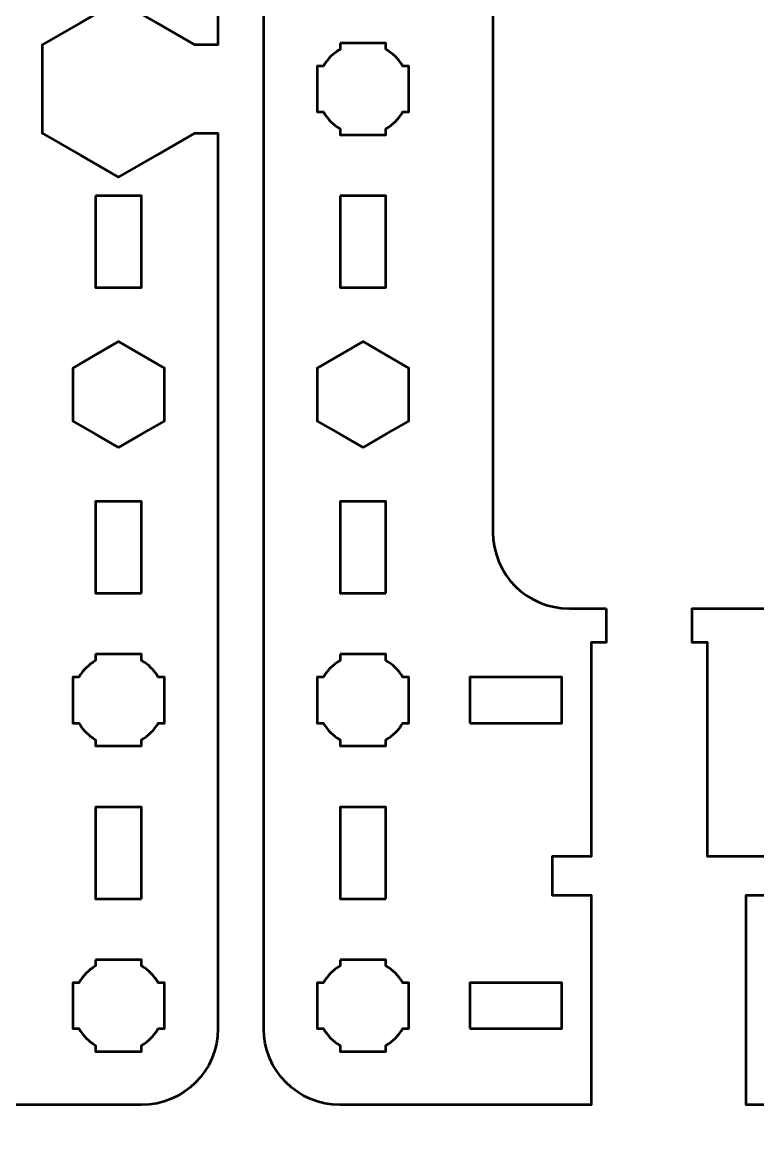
# Model space of a CAD drawing. Header units: centimetres. Extents: x -21 to 0, y -29.7 to 0.
# Drawn here: x -10.73 to -5.92, y -13.8 to -6.56 of the extents above; entities that cross this region are included whole.
import ezdxf

# ---------------------------------------------------------------- set-up
doc = ezdxf.new("R2010")
doc.units = ezdxf.units.CM
doc.header["$MEASUREMENT"] = 0
doc.layers.add('Layer 1', color=7, linetype='Continuous')

msp = doc.modelspace()

# ---------------------------------------------------------------- linework, layer by layer
at = {"layer": 'Layer 1', "color": 1, "lineweight": 53}
msp.add_open_spline([(-21.00003, -29.19995), (-21.00003, -29.19995), (-21.00003, -5.29992), (-21.00003, -5.29992), (-21.00003, -5.29992), (-21.00003, -5.21709), (-20.93286, -5.14992), (-20.85003, -5.14992), (-20.85003, -5.14992), (-20.7672, -5.14992), (-20.70003, -5.08275), (-20.70003, -4.99992), (-20.70003, -4.99992), (-20.70003, -4.91709), (-20.7672, -4.84992), (-20.85003, -4.84992), (-20.85003, -4.84992), (-20.93286, -4.84992), (-21.00003, -4.78275), (-21.00003, -4.69992), (-21.00003, -4.69992), (-21.00003, -4.61709), (-20.93286, -4.54992), (-20.85003, -4.54992), (-20.85003, -4.54992), (-20.7672, -4.54992), (-20.70003, -4.48275), (-20.70003, -4.39992), (-20.70003, -4.39992), (-20.70003, -4.31709), (-20.7672, -4.24992), (-20.85003, -4.24992), (-20.85003, -4.24992), (-20.93286, -4.24992), (-21.00003, -4.18275), (-21.00003, -4.09992), (-21.00003, -4.09992), (-21.00003, -4.01709), (-20.93286, -3.94992), (-20.85003, -3.94992), (-20.85003, -3.94992), (-20.7672, -3.94992), (-20.70003, -3.88275), (-20.70003, -3.79992), (-20.70003, -3.79992), (-20.70003, -3.71709), (-20.7672, -3.64992), (-20.85003, -3.64992), (-20.85003, -3.64992), (-20.93286, -3.64992), (-21.00003, -3.58275), (-21.00003, -3.49992), (-21.00003, -3.49992), (-21.00003, -3.41709), (-20.93286, -3.34992), (-20.85003, -3.34992), (-20.85003, -3.34992), (-20.7672, -3.34992), (-20.70003, -3.28275), (-20.70003, -3.19992), (-20.70003, -3.19992), (-20.70003, -3.11709), (-20.7672, -3.04992), (-20.85003, -3.04992), (-20.85003, -3.04992), (-20.93286, -3.04992), (-21.00003, -2.98275), (-21.00003, -2.89992), (-21.00003, -2.89992), (-21.00003, -2.81709), (-20.93286, -2.74992), (-20.85003, -2.74992), (-20.85003, -2.74992), (-20.7672, -2.74992), (-20.70003, -2.68275), (-20.70003, -2.59992), (-20.70003, -2.59992), (-20.70003, -2.51709), (-20.7672, -2.44992), (-20.85003, -2.44992), (-20.85003, -2.44992), (-20.93286, -2.44992), (-21.00003, -2.38275), (-21.00003, -2.29992), (-21.00003, -2.29992), (-21.00003, -2.21709), (-20.93286, -2.14992), (-20.85003, -2.14992), (-20.85003, -2.14992), (-20.7672, -2.14992), (-20.70003, -2.08275), (-20.70003, -1.99992), (-20.70003, -1.99992), (-20.70003, -1.91709), (-20.7672, -1.84992), (-20.85003, -1.84992), (-20.85003, -1.84992), (-20.93286, -1.84992), (-21.00003, -1.78275), (-21.00003, -1.69992), (-21.00003, -1.69992), (-21.00003, -1.61709), (-20.93286, -1.54992), (-20.85003, -1.54992), (-20.85003, -1.54992), (-20.7672, -1.54992), (-20.70003, -1.48275), (-20.70003, -1.39992), (-20.70003, -1.39992), (-20.70003, -1.31709), (-20.7672, -1.24992), (-20.85003, -1.24992), (-20.85003, -1.24992), (-20.93286, -1.24992), (-21.00003, -1.18275), (-21.00003, -1.09992), (-21.00003, -1.09992), (-21.00003, -1.09992), (-21.00003, -0.49992), (-21.00003, -0.49992), (-21.00003, -0.49992), (-21.00003, -0.22295), (-20.77694, 0.00004), (-20.49994, 0.00004), (-20.49994, 0.00004), (-20.49994, 0.00004), (-0.50008, 0.00004), (-0.50008, 0.00004), (-0.50008, 0.00004), (-0.22294, 0.00004), (0.00002, -0.22295), (0.00002, -0.49992), (0.00002, -0.49992), (0.00002, -0.49992), (0.00002, -29.19995), (0.00002, -29.19995), (0.00002, -29.19995), (0.00002, -29.47695), (-0.22294, -29.70004), (-0.50008, -29.70004), (-0.50008, -29.70004), (-0.50008, -29.70004), (-20.49994, -29.70004), (-20.49994, -29.70004), (-20.49994, -29.70004), (-20.77694, -29.70004), (-21.00003, -29.47695), (-21.00003, -29.19995)], degree=3, knots=[0, 0, 0, 0, 0.027027, 0.027027, 0.027027, 0.027027, 0.0540541, 0.0540541, 0.0540541, 0.0540541, 0.0810811, 0.0810811, 0.0810811, 0.0810811, 0.1081081, 0.1081081, 0.1081081, 0.1081081, 0.1351351, 0.1351351, 0.1351351, 0.1351351, 0.1621622, 0.1621622, 0.1621622, 0.1621622, 0.1891892, 0.1891892, 0.1891892, 0.1891892, 0.2162162, 0.2162162, 0.2162162, 0.2162162, 0.2432432, 0.2432432, 0.2432432, 0.2432432, 0.2702703, 0.2702703, 0.2702703, 0.2702703, 0.2972973, 0.2972973, 0.2972973, 0.2972973, 0.3243243, 0.3243243, 0.3243243, 0.3243243, 0.3513514, 0.3513514, 0.3513514, 0.3513514, 0.3783784, 0.3783784, 0.3783784, 0.3783784, 0.4054054, 0.4054054, 0.4054054, 0.4054054, 0.4324324, 0.4324324, 0.4324324, 0.4324324, 0.4594595, 0.4594595, 0.4594595, 0.4594595, 0.4864865, 0.4864865, 0.4864865, 0.4864865, 0.5135135, 0.5135135, 0.5135135, 0.5135135, 0.5405405, 0.5405405, 0.5405405, 0.5405405, 0.5675676, 0.5675676, 0.5675676, 0.5675676, 0.5945946, 0.5945946, 0.5945946, 0.5945946, 0.6216216, 0.6216216, 0.6216216, 0.6216216, 0.6486486, 0.6486486, 0.6486486, 0.6486486, 0.6756757, 0.6756757, 0.6756757, 0.6756757, 0.7027027, 0.7027027, 0.7027027, 0.7027027, 0.7297297, 0.7297297, 0.7297297, 0.7297297, 0.7567568, 0.7567568, 0.7567568, 0.7567568, 0.7837838, 0.7837838, 0.7837838, 0.7837838, 0.8108108, 0.8108108, 0.8108108, 0.8108108, 0.8378378, 0.8378378, 0.8378378, 0.8378378, 0.8648649, 0.8648649, 0.8648649, 0.8648649, 0.8918919, 0.8918919, 0.8918919, 0.8918919, 0.9189189, 0.9189189, 0.9189189, 0.9189189, 0.9459459, 0.9459459, 0.9459459, 0.9459459, 0.972973, 0.972973, 0.972973, 0.972973, 1, 1, 1, 1], dxfattribs=at)
at = {"layer": 'Layer 1', "color": 3, "lineweight": 53}
for points, knots in [([(-11.59202, -13.64999), (-11.59202, -13.64999), (-9.95003, -13.64999), (-9.95003, -13.64999), (-9.95003, -13.64999), (-9.67303, -13.64999), (-9.44994, -13.42689), (-9.44994, -13.14989), (-9.44994, -13.14989), (-9.44994, -13.14989), (-9.44994, -7.28869), (-9.44994, -7.28869), (-9.44994, -7.28869), (-9.44994, -7.28869), (-9.59999, -7.28869), (-9.59999, -7.28869), (-9.59999, -7.28869), (-9.59999, -7.28869), (-9.84999, -7.43303), (-9.84999, -7.43303), (-9.84999, -7.43303), (-9.84999, -7.43303), (-10.09999, -7.57736), (-10.09999, -7.57736), (-10.09999, -7.57736), (-10.09999, -7.57736), (-10.34999, -7.43303), (-10.34999, -7.43303), (-10.34999, -7.43303), (-10.34999, -7.43303), (-10.59999, -7.28869), (-10.59999, -7.28869), (-10.59999, -7.28869), (-10.59999, -7.28869), (-10.59999, -7.00002), (-10.59999, -7.00002), (-10.59999, -7.00002), (-10.59999, -7.00002), (-10.59999, -6.71135), (-10.59999, -6.71135), (-10.59999, -6.71135), (-10.59999, -6.71135), (-10.34999, -6.56701), (-10.34999, -6.56701), (-10.34999, -6.56701), (-10.34999, -6.56701), (-10.09999, -6.42268), (-10.09999, -6.42268), (-10.09999, -6.42268), (-10.09999, -6.42268), (-9.84999, -6.56701), (-9.84999, -6.56701), (-9.84999, -6.56701), (-9.84999, -6.56701), (-9.59999, -6.71135), (-9.59999, -6.71135), (-9.59999, -6.71135), (-9.59999, -6.71135), (-9.44994, -6.71135), (-9.44994, -6.71135), (-9.44994, -6.71135), (-9.44994, -6.71135), (-9.44994, -4.85009), (-9.44994, -4.85009), (-9.44994, -4.85009), (-9.44994, -4.57309), (-9.6729, -4.34999), (-9.95003, -4.34999), (-9.95003, -4.34999), (-9.95003, -4.34999), (-14.24989, -4.34999), (-14.24989, -4.34999), (-14.24989, -4.34999), (-14.52689, -4.34999), (-14.74998, -4.57309), (-14.74998, -4.85009), (-14.74998, -4.85009), (-14.74998, -4.85009), (-14.74998, -6.71135), (-14.74998, -6.71135), (-14.74998, -6.71135), (-14.74998, -6.71135), (-14.59999, -6.71135), (-14.59999, -6.71135), (-14.59999, -6.71135), (-14.59999, -6.71135), (-14.34999, -6.56701), (-14.34999, -6.56701), (-14.34999, -6.56701), (-14.34999, -6.56701), (-14.09999, -6.42268), (-14.09999, -6.42268), (-14.09999, -6.42268), (-14.09999, -6.42268), (-13.84999, -6.56701), (-13.84999, -6.56701), (-13.84999, -6.56701), (-13.84999, -6.56701), (-13.59999, -6.71135), (-13.59999, -6.71135), (-13.59999, -6.71135), (-13.59999, -6.71135), (-13.59999, -7.00002), (-13.59999, -7.00002), (-13.59999, -7.00002), (-13.59999, -7.00002), (-13.59999, -7.28869), (-13.59999, -7.28869), (-13.59999, -7.28869), (-13.59999, -7.28869), (-13.84999, -7.43303), (-13.84999, -7.43303), (-13.84999, -7.43303), (-13.84999, -7.43303), (-14.09999, -7.57736), (-14.09999, -7.57736), (-14.09999, -7.57736), (-14.09999, -7.57736), (-14.34999, -7.43303), (-14.34999, -7.43303), (-14.34999, -7.43303), (-14.34999, -7.43303), (-14.59999, -7.28869), (-14.59999, -7.28869), (-14.59999, -7.28869), (-14.59999, -7.28869), (-14.74998, -7.28869), (-14.74998, -7.28869), (-14.74998, -7.28869), (-14.74998, -7.28869), (-14.74998, -13.14989), (-14.74998, -13.14989), (-14.74998, -13.14989), (-14.74998, -13.42684), (-14.5271, -13.64991), (-14.25004, -13.64999), (-14.25004, -13.64999), (-14.25004, -13.64999), (-12.60802, -13.64999), (-12.60802, -13.64999), (-12.60802, -13.64999), (-12.60802, -13.64999), (-11.59202, -13.64999), (-11.59202, -13.64999)], [0, 0, 0, 0, 0.0277778, 0.0277778, 0.0277778, 0.0277778, 0.0555556, 0.0555556, 0.0555556, 0.0555556, 0.0833333, 0.0833333, 0.0833333, 0.0833333, 0.1111111, 0.1111111, 0.1111111, 0.1111111, 0.1388889, 0.1388889, 0.1388889, 0.1388889, 0.1666667, 0.1666667, 0.1666667, 0.1666667, 0.1944444, 0.1944444, 0.1944444, 0.1944444, 0.2222222, 0.2222222, 0.2222222, 0.2222222, 0.25, 0.25, 0.25, 0.25, 0.2777778, 0.2777778, 0.2777778, 0.2777778, 0.3055556, 0.3055556, 0.3055556, 0.3055556, 0.3333333, 0.3333333, 0.3333333, 0.3333333, 0.3611111, 0.3611111, 0.3611111, 0.3611111, 0.3888889, 0.3888889, 0.3888889, 0.3888889, 0.4166667, 0.4166667, 0.4166667, 0.4166667, 0.4444444, 0.4444444, 0.4444444, 0.4444444, 0.4722222, 0.4722222, 0.4722222, 0.4722222, 0.5, 0.5, 0.5, 0.5, 0.5277778, 0.5277778, 0.5277778, 0.5277778, 0.5555556, 0.5555556, 0.5555556, 0.5555556, 0.5833333, 0.5833333, 0.5833333, 0.5833333, 0.6111111, 0.6111111, 0.6111111, 0.6111111, 0.6388889, 0.6388889, 0.6388889, 0.6388889, 0.6666667, 0.6666667, 0.6666667, 0.6666667, 0.6944444, 0.6944444, 0.6944444, 0.6944444, 0.7222222, 0.7222222, 0.7222222, 0.7222222, 0.75, 0.75, 0.75, 0.75, 0.7777778, 0.7777778, 0.7777778, 0.7777778, 0.8055556, 0.8055556, 0.8055556, 0.8055556, 0.8333333, 0.8333333, 0.8333333, 0.8333333, 0.8611111, 0.8611111, 0.8611111, 0.8611111, 0.8888889, 0.8888889, 0.8888889, 0.8888889, 0.9166667, 0.9166667, 0.9166667, 0.9166667, 0.9444444, 0.9444444, 0.9444444, 0.9444444, 0.9722222, 0.9722222, 0.9722222, 0.9722222, 1, 1, 1, 1]), ([(-6.90802, -10.39997), (-6.90802, -10.39997), (-7.15004, -10.39999), (-7.15004, -10.39999), (-7.15004, -10.39999), (-7.4271, -10.39991), (-7.64998, -10.17684), (-7.64998, -9.89989), (-7.64998, -9.89989), (-7.64998, -7.1333), (-7.64998, -9.11668), (-7.64998, -6.35009), (-7.64998, -6.35009), (-7.64998, -6.07309), (-7.42689, -5.84999), (-7.14989, -5.84999), (-7.14989, -5.84999), (-7.14989, -5.84999), (-5.85003, -5.84999), (-5.85003, -5.84999), (-5.85003, -5.84999), (-5.5729, -5.84999), (-5.34994, -6.07309), (-5.34994, -6.35009), (-5.34994, -6.35009), (-5.34994, -9.11668), (-5.34994, -7.1333), (-5.34994, -9.89989), (-5.34994, -9.89989), (-5.34994, -10.17689), (-5.57303, -10.39999), (-5.85003, -10.39999), (-5.85003, -10.39999), (-5.85003, -10.39999), (-6.34602, -10.39997), (-6.34602, -10.39997), (-6.34602, -10.39997), (-6.34602, -10.39997), (-6.34602, -10.62301), (-6.34602, -10.62301), (-6.34602, -10.62301), (-6.34602, -10.62301), (-6.24602, -10.62298), (-6.24602, -10.62298), (-6.24602, -10.62298), (-6.24602, -10.62298), (-6.24602, -12.02298), (-6.24602, -12.02298), (-6.24602, -12.02298), (-6.24602, -12.02298), (-5.73802, -12.02298), (-5.73802, -12.02298), (-5.73802, -12.02298), (-5.73802, -12.02298), (-5.73802, -12.27698), (-5.73802, -12.27698), (-5.73802, -12.27698), (-5.73802, -12.27698), (-5.99202, -12.27698), (-5.99202, -12.27698), (-5.99202, -12.27698), (-5.99202, -12.27698), (-5.99202, -13.64999), (-5.99202, -13.64999), (-5.99202, -13.64999), (-5.99202, -13.64999), (-4.35003, -13.64999), (-4.35003, -13.64999), (-4.35003, -13.64999), (-4.07303, -13.64999), (-3.84994, -13.42689), (-3.84994, -13.14989), (-3.84994, -13.14989), (-3.84994, -10.3833), (-3.84994, -7.61668), (-3.84994, -4.85009), (-3.84994, -4.85009), (-3.84994, -4.57309), (-4.0729, -4.34999), (-4.35003, -4.34999), (-4.35003, -4.34999), (-4.35003, -4.34999), (-8.64989, -4.34999), (-8.64989, -4.34999), (-8.64989, -4.34999), (-8.92689, -4.34999), (-9.14998, -4.57309), (-9.14998, -4.85009), (-9.14998, -4.85009), (-9.14998, -7.61668), (-9.14998, -10.3833), (-9.14998, -13.14989), (-9.14998, -13.14989), (-9.14998, -13.42684), (-8.9271, -13.64991), (-8.65004, -13.64999), (-8.65004, -13.64999), (-8.65004, -13.64999), (-7.00802, -13.64999), (-7.00802, -13.64999), (-7.00802, -13.64999), (-7.00802, -13.64999), (-7.00802, -12.27698), (-7.00802, -12.27698), (-7.00802, -12.27698), (-7.00802, -12.27698), (-7.26202, -12.27698), (-7.26202, -12.27698), (-7.26202, -12.27698), (-7.26202, -12.27698), (-7.26202, -12.02298), (-7.26202, -12.02298), (-7.26202, -12.02298), (-7.26202, -12.02298), (-7.00802, -12.02298), (-7.00802, -12.02298), (-7.00802, -12.02298), (-7.00802, -12.02298), (-7.00802, -10.62298), (-7.00802, -10.62298), (-7.00802, -10.62298), (-7.00802, -10.62298), (-6.90802, -10.62301), (-6.90802, -10.62301), (-6.90802, -10.62301), (-6.90802, -10.62301), (-6.90802, -10.39997), (-6.90802, -10.39997)], [0, 0, 0, 0, 0.03125, 0.03125, 0.03125, 0.03125, 0.0625, 0.0625, 0.0625, 0.0625, 0.09375, 0.09375, 0.09375, 0.09375, 0.125, 0.125, 0.125, 0.125, 0.15625, 0.15625, 0.15625, 0.15625, 0.1875, 0.1875, 0.1875, 0.1875, 0.21875, 0.21875, 0.21875, 0.21875, 0.25, 0.25, 0.25, 0.25, 0.28125, 0.28125, 0.28125, 0.28125, 0.3125, 0.3125, 0.3125, 0.3125, 0.34375, 0.34375, 0.34375, 0.34375, 0.375, 0.375, 0.375, 0.375, 0.40625, 0.40625, 0.40625, 0.40625, 0.4375, 0.4375, 0.4375, 0.4375, 0.46875, 0.46875, 0.46875, 0.46875, 0.5, 0.5, 0.5, 0.5, 0.53125, 0.53125, 0.53125, 0.53125, 0.5625, 0.5625, 0.5625, 0.5625, 0.59375, 0.59375, 0.59375, 0.59375, 0.625, 0.625, 0.625, 0.625, 0.65625, 0.65625, 0.65625, 0.65625, 0.6875, 0.6875, 0.6875, 0.6875, 0.71875, 0.71875, 0.71875, 0.71875, 0.75, 0.75, 0.75, 0.75, 0.78125, 0.78125, 0.78125, 0.78125, 0.8125, 0.8125, 0.8125, 0.8125, 0.84375, 0.84375, 0.84375, 0.84375, 0.875, 0.875, 0.875, 0.875, 0.90625, 0.90625, 0.90625, 0.90625, 0.9375, 0.9375, 0.9375, 0.9375, 0.96875, 0.96875, 0.96875, 0.96875, 1, 1, 1, 1])]:
    msp.add_open_spline(points, degree=3, knots=knots, dxfattribs=at)
at = {"layer": 'Layer 1', "lineweight": 53}
for points, knots in [([(-8.65003, -6.70004), (-8.65003, -6.70004), (-8.50151, -6.70004), (-8.50151, -6.70004), (-8.50151, -6.70004), (-8.50151, -6.70004), (-8.49996, -6.70002), (-8.49996, -6.70002), (-8.49996, -6.70002), (-8.49996, -6.70002), (-8.49841, -6.70004), (-8.49841, -6.70004), (-8.49841, -6.70004), (-8.49841, -6.70004), (-8.35003, -6.70004), (-8.35003, -6.70004), (-8.35003, -6.70004), (-8.35003, -6.70004), (-8.35003, -6.74013), (-8.35003, -6.74013), (-8.35003, -6.74013), (-8.30446, -6.76648), (-8.26648, -6.80448), (-8.24012, -6.85003), (-8.24012, -6.85003), (-8.24012, -6.85003), (-8.20003, -6.85003), (-8.20003, -6.85003), (-8.20003, -6.85003), (-8.20003, -6.85003), (-8.20003, -6.99408), (-8.20003, -6.99408), (-8.20003, -6.99408), (-8.20003, -6.99408), (-8.19997, -7.00002), (-8.19997, -7.00002), (-8.19997, -7.00002), (-8.19997, -7.00002), (-8.20003, -7.00596), (-8.20003, -7.00596), (-8.20003, -7.00596), (-8.20003, -7.00596), (-8.20003, -7.15003), (-8.20003, -7.15003), (-8.20003, -7.15003), (-8.20003, -7.15003), (-8.2401, -7.15003), (-8.2401, -7.15003), (-8.2401, -7.15003), (-8.26646, -7.1956), (-8.30445, -7.23359), (-8.35003, -7.25993), (-8.35003, -7.25993), (-8.35003, -7.25993), (-8.35003, -7.30003), (-8.35003, -7.30003), (-8.35003, -7.30003), (-8.35003, -7.30003), (-8.65003, -7.30003), (-8.65003, -7.30003), (-8.65003, -7.30003), (-8.65003, -7.30003), (-8.65003, -7.25984), (-8.65003, -7.25984), (-8.65003, -7.25984), (-8.69553, -7.2335), (-8.73347, -7.19554), (-8.75981, -7.15003), (-8.75981, -7.15003), (-8.75981, -7.15003), (-8.80002, -7.15003), (-8.80002, -7.15003), (-8.80002, -7.15003), (-8.80002, -7.15003), (-8.80002, -6.85003), (-8.80002, -6.85003), (-8.80002, -6.85003), (-8.80002, -6.85003), (-8.75979, -6.85003), (-8.75979, -6.85003), (-8.75979, -6.85003), (-8.73345, -6.80453), (-8.69552, -6.76657), (-8.65003, -6.74023), (-8.65003, -6.74023), (-8.65003, -6.74023), (-8.65003, -6.70004), (-8.65003, -6.70004)], [0, 0, 0, 0, 0.0454545, 0.0454545, 0.0454545, 0.0454545, 0.0909091, 0.0909091, 0.0909091, 0.0909091, 0.1363636, 0.1363636, 0.1363636, 0.1363636, 0.1818182, 0.1818182, 0.1818182, 0.1818182, 0.2272727, 0.2272727, 0.2272727, 0.2272727, 0.2727273, 0.2727273, 0.2727273, 0.2727273, 0.3181818, 0.3181818, 0.3181818, 0.3181818, 0.3636364, 0.3636364, 0.3636364, 0.3636364, 0.4090909, 0.4090909, 0.4090909, 0.4090909, 0.4545455, 0.4545455, 0.4545455, 0.4545455, 0.5, 0.5, 0.5, 0.5, 0.5454545, 0.5454545, 0.5454545, 0.5454545, 0.5909091, 0.5909091, 0.5909091, 0.5909091, 0.6363636, 0.6363636, 0.6363636, 0.6363636, 0.6818182, 0.6818182, 0.6818182, 0.6818182, 0.7272727, 0.7272727, 0.7272727, 0.7272727, 0.7727273, 0.7727273, 0.7727273, 0.7727273, 0.8181818, 0.8181818, 0.8181818, 0.8181818, 0.8636364, 0.8636364, 0.8636364, 0.8636364, 0.9090909, 0.9090909, 0.9090909, 0.9090909, 0.9545455, 0.9545455, 0.9545455, 0.9545455, 1, 1, 1, 1]), ([(-10.25003, -7.70004), (-10.25003, -7.70004), (-9.95003, -7.70004), (-9.95003, -7.70004), (-9.95003, -7.70004), (-9.95003, -7.70004), (-9.95003, -8.30003), (-9.95003, -8.30003), (-9.95003, -8.30003), (-9.95003, -8.30003), (-10.25003, -8.30003), (-10.25003, -8.30003), (-10.25003, -8.30003), (-10.25003, -8.30003), (-10.25003, -7.70004), (-10.25003, -7.70004)], [0, 0, 0, 0, 0.25, 0.25, 0.25, 0.25, 0.5, 0.5, 0.5, 0.5, 0.75, 0.75, 0.75, 0.75, 1, 1, 1, 1]), ([(-8.65003, -7.70004), (-8.65003, -7.70004), (-8.35003, -7.70004), (-8.35003, -7.70004), (-8.35003, -7.70004), (-8.35003, -7.70004), (-8.35003, -8.30003), (-8.35003, -8.30003), (-8.35003, -8.30003), (-8.35003, -8.30003), (-8.65003, -8.30003), (-8.65003, -8.30003), (-8.65003, -8.30003), (-8.65003, -8.30003), (-8.65003, -7.70004), (-8.65003, -7.70004)], [0, 0, 0, 0, 0.25, 0.25, 0.25, 0.25, 0.5, 0.5, 0.5, 0.5, 0.75, 0.75, 0.75, 0.75, 1, 1, 1, 1]), ([(-10.1, -9.34645), (-10.1, -9.34645), (-10.25, -9.25984), (-10.25, -9.25984), (-10.25, -9.25984), (-10.25, -9.25984), (-10.4, -9.17324), (-10.4, -9.17324), (-10.4, -9.17324), (-10.4, -9.17324), (-10.4, -9.00003), (-10.4, -9.00003), (-10.4, -9.00003), (-10.4, -9.00003), (-10.4, -8.82682), (-10.4, -8.82682), (-10.4, -8.82682), (-10.4, -8.82682), (-10.25, -8.74022), (-10.25, -8.74022), (-10.25, -8.74022), (-10.25, -8.74022), (-10.1, -8.65361), (-10.1, -8.65361), (-10.1, -8.65361), (-10.1, -8.65361), (-9.95, -8.74022), (-9.95, -8.74022), (-9.95, -8.74022), (-9.95, -8.74022), (-9.8, -8.82682), (-9.8, -8.82682), (-9.8, -8.82682), (-9.8, -8.82682), (-9.8, -9.00003), (-9.8, -9.00003), (-9.8, -9.00003), (-9.8, -9.00003), (-9.8, -9.17324), (-9.8, -9.17324), (-9.8, -9.17324), (-9.8, -9.17324), (-9.95, -9.25984), (-9.95, -9.25984), (-9.95, -9.25984), (-9.95, -9.25984), (-10.1, -9.34645), (-10.1, -9.34645)], [0, 0, 0, 0, 0.0833333, 0.0833333, 0.0833333, 0.0833333, 0.1666667, 0.1666667, 0.1666667, 0.1666667, 0.25, 0.25, 0.25, 0.25, 0.3333333, 0.3333333, 0.3333333, 0.3333333, 0.4166667, 0.4166667, 0.4166667, 0.4166667, 0.5, 0.5, 0.5, 0.5, 0.5833333, 0.5833333, 0.5833333, 0.5833333, 0.6666667, 0.6666667, 0.6666667, 0.6666667, 0.75, 0.75, 0.75, 0.75, 0.8333333, 0.8333333, 0.8333333, 0.8333333, 0.9166667, 0.9166667, 0.9166667, 0.9166667, 1, 1, 1, 1]), ([(-8.5, -9.34645), (-8.5, -9.34645), (-8.65, -9.25984), (-8.65, -9.25984), (-8.65, -9.25984), (-8.65, -9.25984), (-8.8, -9.17324), (-8.8, -9.17324), (-8.8, -9.17324), (-8.8, -9.17324), (-8.8, -9.00003), (-8.8, -9.00003), (-8.8, -9.00003), (-8.8, -9.00003), (-8.8, -8.82682), (-8.8, -8.82682), (-8.8, -8.82682), (-8.8, -8.82682), (-8.65, -8.74022), (-8.65, -8.74022), (-8.65, -8.74022), (-8.65, -8.74022), (-8.5, -8.65361), (-8.5, -8.65361), (-8.5, -8.65361), (-8.5, -8.65361), (-8.35, -8.74022), (-8.35, -8.74022), (-8.35, -8.74022), (-8.35, -8.74022), (-8.2, -8.82682), (-8.2, -8.82682), (-8.2, -8.82682), (-8.2, -8.82682), (-8.2, -9.00003), (-8.2, -9.00003), (-8.2, -9.00003), (-8.2, -9.00003), (-8.2, -9.17324), (-8.2, -9.17324), (-8.2, -9.17324), (-8.2, -9.17324), (-8.35, -9.25984), (-8.35, -9.25984), (-8.35, -9.25984), (-8.35, -9.25984), (-8.5, -9.34645), (-8.5, -9.34645)], [0, 0, 0, 0, 0.0833333, 0.0833333, 0.0833333, 0.0833333, 0.1666667, 0.1666667, 0.1666667, 0.1666667, 0.25, 0.25, 0.25, 0.25, 0.3333333, 0.3333333, 0.3333333, 0.3333333, 0.4166667, 0.4166667, 0.4166667, 0.4166667, 0.5, 0.5, 0.5, 0.5, 0.5833333, 0.5833333, 0.5833333, 0.5833333, 0.6666667, 0.6666667, 0.6666667, 0.6666667, 0.75, 0.75, 0.75, 0.75, 0.8333333, 0.8333333, 0.8333333, 0.8333333, 0.9166667, 0.9166667, 0.9166667, 0.9166667, 1, 1, 1, 1]), ([(-9.95003, -10.29994), (-9.95003, -10.29994), (-10.25004, -10.29994), (-10.25004, -10.29994), (-10.25004, -10.29994), (-10.25004, -10.29994), (-10.25004, -9.69995), (-10.25004, -9.69995), (-10.25004, -9.69995), (-10.25004, -9.69995), (-9.95003, -9.69995), (-9.95003, -9.69995), (-9.95003, -9.69995), (-9.95003, -9.69995), (-9.95003, -10.29994), (-9.95003, -10.29994)], [0, 0, 0, 0, 0.25, 0.25, 0.25, 0.25, 0.5, 0.5, 0.5, 0.5, 0.75, 0.75, 0.75, 0.75, 1, 1, 1, 1]), ([(-8.35003, -10.29994), (-8.35003, -10.29994), (-8.65004, -10.29994), (-8.65004, -10.29994), (-8.65004, -10.29994), (-8.65004, -10.29994), (-8.65004, -9.69995), (-8.65004, -9.69995), (-8.65004, -9.69995), (-8.65004, -9.69995), (-8.35003, -9.69995), (-8.35003, -9.69995), (-8.35003, -9.69995), (-8.35003, -9.69995), (-8.35003, -10.29994), (-8.35003, -10.29994)], [0, 0, 0, 0, 0.25, 0.25, 0.25, 0.25, 0.5, 0.5, 0.5, 0.5, 0.75, 0.75, 0.75, 0.75, 1, 1, 1, 1]), ([(-10.25003, -10.70004), (-10.25003, -10.70004), (-10.10151, -10.70004), (-10.10151, -10.70004), (-10.10151, -10.70004), (-10.10151, -10.70004), (-10.09996, -10.70002), (-10.09996, -10.70002), (-10.09996, -10.70002), (-10.09996, -10.70002), (-10.09841, -10.70004), (-10.09841, -10.70004), (-10.09841, -10.70004), (-10.09841, -10.70004), (-9.95003, -10.70004), (-9.95003, -10.70004), (-9.95003, -10.70004), (-9.95003, -10.70004), (-9.95003, -10.74013), (-9.95003, -10.74013), (-9.95003, -10.74013), (-9.90446, -10.76648), (-9.86648, -10.80448), (-9.84012, -10.85003), (-9.84012, -10.85003), (-9.84012, -10.85003), (-9.80003, -10.85003), (-9.80003, -10.85003), (-9.80003, -10.85003), (-9.80003, -10.85003), (-9.80003, -10.99408), (-9.80003, -10.99408), (-9.80003, -10.99408), (-9.80003, -10.99408), (-9.79997, -11.00002), (-9.79997, -11.00002), (-9.79997, -11.00002), (-9.79997, -11.00002), (-9.80003, -11.00596), (-9.80003, -11.00596), (-9.80003, -11.00596), (-9.80003, -11.00596), (-9.80003, -11.15003), (-9.80003, -11.15003), (-9.80003, -11.15003), (-9.80003, -11.15003), (-9.8401, -11.15003), (-9.8401, -11.15003), (-9.8401, -11.15003), (-9.86646, -11.1956), (-9.90445, -11.23359), (-9.95003, -11.25993), (-9.95003, -11.25993), (-9.95003, -11.25993), (-9.95003, -11.30003), (-9.95003, -11.30003), (-9.95003, -11.30003), (-9.95003, -11.30003), (-10.25003, -11.30003), (-10.25003, -11.30003), (-10.25003, -11.30003), (-10.25003, -11.30003), (-10.25003, -11.25984), (-10.25003, -11.25984), (-10.25003, -11.25984), (-10.29553, -11.2335), (-10.33347, -11.19554), (-10.35981, -11.15003), (-10.35981, -11.15003), (-10.35981, -11.15003), (-10.40002, -11.15003), (-10.40002, -11.15003), (-10.40002, -11.15003), (-10.40002, -11.15003), (-10.40002, -10.85003), (-10.40002, -10.85003), (-10.40002, -10.85003), (-10.40002, -10.85003), (-10.35979, -10.85003), (-10.35979, -10.85003), (-10.35979, -10.85003), (-10.33345, -10.80453), (-10.29552, -10.76657), (-10.25003, -10.74023), (-10.25003, -10.74023), (-10.25003, -10.74023), (-10.25003, -10.70004), (-10.25003, -10.70004)], [0, 0, 0, 0, 0.0454545, 0.0454545, 0.0454545, 0.0454545, 0.0909091, 0.0909091, 0.0909091, 0.0909091, 0.1363636, 0.1363636, 0.1363636, 0.1363636, 0.1818182, 0.1818182, 0.1818182, 0.1818182, 0.2272727, 0.2272727, 0.2272727, 0.2272727, 0.2727273, 0.2727273, 0.2727273, 0.2727273, 0.3181818, 0.3181818, 0.3181818, 0.3181818, 0.3636364, 0.3636364, 0.3636364, 0.3636364, 0.4090909, 0.4090909, 0.4090909, 0.4090909, 0.4545455, 0.4545455, 0.4545455, 0.4545455, 0.5, 0.5, 0.5, 0.5, 0.5454545, 0.5454545, 0.5454545, 0.5454545, 0.5909091, 0.5909091, 0.5909091, 0.5909091, 0.6363636, 0.6363636, 0.6363636, 0.6363636, 0.6818182, 0.6818182, 0.6818182, 0.6818182, 0.7272727, 0.7272727, 0.7272727, 0.7272727, 0.7727273, 0.7727273, 0.7727273, 0.7727273, 0.8181818, 0.8181818, 0.8181818, 0.8181818, 0.8636364, 0.8636364, 0.8636364, 0.8636364, 0.9090909, 0.9090909, 0.9090909, 0.9090909, 0.9545455, 0.9545455, 0.9545455, 0.9545455, 1, 1, 1, 1]), ([(-8.65003, -10.70004), (-8.65003, -10.70004), (-8.50151, -10.70004), (-8.50151, -10.70004), (-8.50151, -10.70004), (-8.50151, -10.70004), (-8.49996, -10.70002), (-8.49996, -10.70002), (-8.49996, -10.70002), (-8.49996, -10.70002), (-8.49841, -10.70004), (-8.49841, -10.70004), (-8.49841, -10.70004), (-8.49841, -10.70004), (-8.35003, -10.70004), (-8.35003, -10.70004), (-8.35003, -10.70004), (-8.35003, -10.70004), (-8.35003, -10.74013), (-8.35003, -10.74013), (-8.35003, -10.74013), (-8.30446, -10.76648), (-8.26648, -10.80448), (-8.24012, -10.85003), (-8.24012, -10.85003), (-8.24012, -10.85003), (-8.20003, -10.85003), (-8.20003, -10.85003), (-8.20003, -10.85003), (-8.20003, -10.85003), (-8.20003, -10.99408), (-8.20003, -10.99408), (-8.20003, -10.99408), (-8.20003, -10.99408), (-8.19997, -11.00002), (-8.19997, -11.00002), (-8.19997, -11.00002), (-8.19997, -11.00002), (-8.20003, -11.00596), (-8.20003, -11.00596), (-8.20003, -11.00596), (-8.20003, -11.00596), (-8.20003, -11.15003), (-8.20003, -11.15003), (-8.20003, -11.15003), (-8.20003, -11.15003), (-8.2401, -11.15003), (-8.2401, -11.15003), (-8.2401, -11.15003), (-8.26646, -11.1956), (-8.30445, -11.23359), (-8.35003, -11.25993), (-8.35003, -11.25993), (-8.35003, -11.25993), (-8.35003, -11.30003), (-8.35003, -11.30003), (-8.35003, -11.30003), (-8.35003, -11.30003), (-8.65003, -11.30003), (-8.65003, -11.30003), (-8.65003, -11.30003), (-8.65003, -11.30003), (-8.65003, -11.25984), (-8.65003, -11.25984), (-8.65003, -11.25984), (-8.69553, -11.2335), (-8.73347, -11.19554), (-8.75981, -11.15003), (-8.75981, -11.15003), (-8.75981, -11.15003), (-8.80002, -11.15003), (-8.80002, -11.15003), (-8.80002, -11.15003), (-8.80002, -11.15003), (-8.80002, -10.85003), (-8.80002, -10.85003), (-8.80002, -10.85003), (-8.80002, -10.85003), (-8.75979, -10.85003), (-8.75979, -10.85003), (-8.75979, -10.85003), (-8.73345, -10.80453), (-8.69552, -10.76657), (-8.65003, -10.74023), (-8.65003, -10.74023), (-8.65003, -10.74023), (-8.65003, -10.70004), (-8.65003, -10.70004)], [0, 0, 0, 0, 0.0454545, 0.0454545, 0.0454545, 0.0454545, 0.0909091, 0.0909091, 0.0909091, 0.0909091, 0.1363636, 0.1363636, 0.1363636, 0.1363636, 0.1818182, 0.1818182, 0.1818182, 0.1818182, 0.2272727, 0.2272727, 0.2272727, 0.2272727, 0.2727273, 0.2727273, 0.2727273, 0.2727273, 0.3181818, 0.3181818, 0.3181818, 0.3181818, 0.3636364, 0.3636364, 0.3636364, 0.3636364, 0.4090909, 0.4090909, 0.4090909, 0.4090909, 0.4545455, 0.4545455, 0.4545455, 0.4545455, 0.5, 0.5, 0.5, 0.5, 0.5454545, 0.5454545, 0.5454545, 0.5454545, 0.5909091, 0.5909091, 0.5909091, 0.5909091, 0.6363636, 0.6363636, 0.6363636, 0.6363636, 0.6818182, 0.6818182, 0.6818182, 0.6818182, 0.7272727, 0.7272727, 0.7272727, 0.7272727, 0.7727273, 0.7727273, 0.7727273, 0.7727273, 0.8181818, 0.8181818, 0.8181818, 0.8181818, 0.8636364, 0.8636364, 0.8636364, 0.8636364, 0.9090909, 0.9090909, 0.9090909, 0.9090909, 0.9545455, 0.9545455, 0.9545455, 0.9545455, 1, 1, 1, 1]), ([(-7.80003, -11.14994), (-7.80003, -11.14994), (-7.80003, -10.84993), (-7.80003, -10.84993), (-7.80003, -10.84993), (-7.80003, -10.84993), (-7.20004, -10.84993), (-7.20004, -10.84993), (-7.20004, -10.84993), (-7.20004, -10.84993), (-7.20004, -11.14994), (-7.20004, -11.14994), (-7.20004, -11.14994), (-7.20004, -11.14994), (-7.80003, -11.14994), (-7.80003, -11.14994)], [0, 0, 0, 0, 0.25, 0.25, 0.25, 0.25, 0.5, 0.5, 0.5, 0.5, 0.75, 0.75, 0.75, 0.75, 1, 1, 1, 1]), ([(-9.95003, -12.29994), (-9.95003, -12.29994), (-10.25004, -12.29994), (-10.25004, -12.29994), (-10.25004, -12.29994), (-10.25004, -12.29994), (-10.25004, -11.69995), (-10.25004, -11.69995), (-10.25004, -11.69995), (-10.25004, -11.69995), (-9.95003, -11.69995), (-9.95003, -11.69995), (-9.95003, -11.69995), (-9.95003, -11.69995), (-9.95003, -12.29994), (-9.95003, -12.29994)], [0, 0, 0, 0, 0.25, 0.25, 0.25, 0.25, 0.5, 0.5, 0.5, 0.5, 0.75, 0.75, 0.75, 0.75, 1, 1, 1, 1]), ([(-8.35003, -12.29994), (-8.35003, -12.29994), (-8.65004, -12.29994), (-8.65004, -12.29994), (-8.65004, -12.29994), (-8.65004, -12.29994), (-8.65004, -11.69995), (-8.65004, -11.69995), (-8.65004, -11.69995), (-8.65004, -11.69995), (-8.35003, -11.69995), (-8.35003, -11.69995), (-8.35003, -11.69995), (-8.35003, -11.69995), (-8.35003, -12.29994), (-8.35003, -12.29994)], [0, 0, 0, 0, 0.25, 0.25, 0.25, 0.25, 0.5, 0.5, 0.5, 0.5, 0.75, 0.75, 0.75, 0.75, 1, 1, 1, 1]), ([(-10.25003, -12.70004), (-10.25003, -12.70004), (-10.10151, -12.70004), (-10.10151, -12.70004), (-10.10151, -12.70004), (-10.10151, -12.70004), (-10.09996, -12.70002), (-10.09996, -12.70002), (-10.09996, -12.70002), (-10.09996, -12.70002), (-10.09841, -12.70004), (-10.09841, -12.70004), (-10.09841, -12.70004), (-10.09841, -12.70004), (-9.95003, -12.70004), (-9.95003, -12.70004), (-9.95003, -12.70004), (-9.95003, -12.70004), (-9.95003, -12.74013), (-9.95003, -12.74013), (-9.95003, -12.74013), (-9.90446, -12.76648), (-9.86648, -12.80448), (-9.84012, -12.85003), (-9.84012, -12.85003), (-9.84012, -12.85003), (-9.80003, -12.85003), (-9.80003, -12.85003), (-9.80003, -12.85003), (-9.80003, -12.85003), (-9.80003, -12.99408), (-9.80003, -12.99408), (-9.80003, -12.99408), (-9.80003, -12.99408), (-9.79997, -13.00002), (-9.79997, -13.00002), (-9.79997, -13.00002), (-9.79997, -13.00002), (-9.80003, -13.00596), (-9.80003, -13.00596), (-9.80003, -13.00596), (-9.80003, -13.00596), (-9.80003, -13.15003), (-9.80003, -13.15003), (-9.80003, -13.15003), (-9.80003, -13.15003), (-9.8401, -13.15003), (-9.8401, -13.15003), (-9.8401, -13.15003), (-9.86646, -13.1956), (-9.90445, -13.23359), (-9.95003, -13.25993), (-9.95003, -13.25993), (-9.95003, -13.25993), (-9.95003, -13.30003), (-9.95003, -13.30003), (-9.95003, -13.30003), (-9.95003, -13.30003), (-10.25003, -13.30003), (-10.25003, -13.30003), (-10.25003, -13.30003), (-10.25003, -13.30003), (-10.25003, -13.25984), (-10.25003, -13.25984), (-10.25003, -13.25984), (-10.29553, -13.2335), (-10.33347, -13.19554), (-10.35981, -13.15003), (-10.35981, -13.15003), (-10.35981, -13.15003), (-10.40002, -13.15003), (-10.40002, -13.15003), (-10.40002, -13.15003), (-10.40002, -13.15003), (-10.40002, -12.85003), (-10.40002, -12.85003), (-10.40002, -12.85003), (-10.40002, -12.85003), (-10.35979, -12.85003), (-10.35979, -12.85003), (-10.35979, -12.85003), (-10.33345, -12.80453), (-10.29552, -12.76657), (-10.25003, -12.74023), (-10.25003, -12.74023), (-10.25003, -12.74023), (-10.25003, -12.70004), (-10.25003, -12.70004)], [0, 0, 0, 0, 0.0454545, 0.0454545, 0.0454545, 0.0454545, 0.0909091, 0.0909091, 0.0909091, 0.0909091, 0.1363636, 0.1363636, 0.1363636, 0.1363636, 0.1818182, 0.1818182, 0.1818182, 0.1818182, 0.2272727, 0.2272727, 0.2272727, 0.2272727, 0.2727273, 0.2727273, 0.2727273, 0.2727273, 0.3181818, 0.3181818, 0.3181818, 0.3181818, 0.3636364, 0.3636364, 0.3636364, 0.3636364, 0.4090909, 0.4090909, 0.4090909, 0.4090909, 0.4545455, 0.4545455, 0.4545455, 0.4545455, 0.5, 0.5, 0.5, 0.5, 0.5454545, 0.5454545, 0.5454545, 0.5454545, 0.5909091, 0.5909091, 0.5909091, 0.5909091, 0.6363636, 0.6363636, 0.6363636, 0.6363636, 0.6818182, 0.6818182, 0.6818182, 0.6818182, 0.7272727, 0.7272727, 0.7272727, 0.7272727, 0.7727273, 0.7727273, 0.7727273, 0.7727273, 0.8181818, 0.8181818, 0.8181818, 0.8181818, 0.8636364, 0.8636364, 0.8636364, 0.8636364, 0.9090909, 0.9090909, 0.9090909, 0.9090909, 0.9545455, 0.9545455, 0.9545455, 0.9545455, 1, 1, 1, 1]), ([(-8.65003, -12.70004), (-8.65003, -12.70004), (-8.50151, -12.70004), (-8.50151, -12.70004), (-8.50151, -12.70004), (-8.50151, -12.70004), (-8.49996, -12.70002), (-8.49996, -12.70002), (-8.49996, -12.70002), (-8.49996, -12.70002), (-8.49841, -12.70004), (-8.49841, -12.70004), (-8.49841, -12.70004), (-8.49841, -12.70004), (-8.35003, -12.70004), (-8.35003, -12.70004), (-8.35003, -12.70004), (-8.35003, -12.70004), (-8.35003, -12.74013), (-8.35003, -12.74013), (-8.35003, -12.74013), (-8.30446, -12.76648), (-8.26648, -12.80448), (-8.24012, -12.85003), (-8.24012, -12.85003), (-8.24012, -12.85003), (-8.20003, -12.85003), (-8.20003, -12.85003), (-8.20003, -12.85003), (-8.20003, -12.85003), (-8.20003, -12.99408), (-8.20003, -12.99408), (-8.20003, -12.99408), (-8.20003, -12.99408), (-8.19997, -13.00002), (-8.19997, -13.00002), (-8.19997, -13.00002), (-8.19997, -13.00002), (-8.20003, -13.00596), (-8.20003, -13.00596), (-8.20003, -13.00596), (-8.20003, -13.00596), (-8.20003, -13.15003), (-8.20003, -13.15003), (-8.20003, -13.15003), (-8.20003, -13.15003), (-8.2401, -13.15003), (-8.2401, -13.15003), (-8.2401, -13.15003), (-8.26646, -13.1956), (-8.30445, -13.23359), (-8.35003, -13.25993), (-8.35003, -13.25993), (-8.35003, -13.25993), (-8.35003, -13.30003), (-8.35003, -13.30003), (-8.35003, -13.30003), (-8.35003, -13.30003), (-8.65003, -13.30003), (-8.65003, -13.30003), (-8.65003, -13.30003), (-8.65003, -13.30003), (-8.65003, -13.25984), (-8.65003, -13.25984), (-8.65003, -13.25984), (-8.69553, -13.2335), (-8.73347, -13.19554), (-8.75981, -13.15003), (-8.75981, -13.15003), (-8.75981, -13.15003), (-8.80002, -13.15003), (-8.80002, -13.15003), (-8.80002, -13.15003), (-8.80002, -13.15003), (-8.80002, -12.85003), (-8.80002, -12.85003), (-8.80002, -12.85003), (-8.80002, -12.85003), (-8.75979, -12.85003), (-8.75979, -12.85003), (-8.75979, -12.85003), (-8.73345, -12.80453), (-8.69552, -12.76657), (-8.65003, -12.74023), (-8.65003, -12.74023), (-8.65003, -12.74023), (-8.65003, -12.70004), (-8.65003, -12.70004)], [0, 0, 0, 0, 0.0454545, 0.0454545, 0.0454545, 0.0454545, 0.0909091, 0.0909091, 0.0909091, 0.0909091, 0.1363636, 0.1363636, 0.1363636, 0.1363636, 0.1818182, 0.1818182, 0.1818182, 0.1818182, 0.2272727, 0.2272727, 0.2272727, 0.2272727, 0.2727273, 0.2727273, 0.2727273, 0.2727273, 0.3181818, 0.3181818, 0.3181818, 0.3181818, 0.3636364, 0.3636364, 0.3636364, 0.3636364, 0.4090909, 0.4090909, 0.4090909, 0.4090909, 0.4545455, 0.4545455, 0.4545455, 0.4545455, 0.5, 0.5, 0.5, 0.5, 0.5454545, 0.5454545, 0.5454545, 0.5454545, 0.5909091, 0.5909091, 0.5909091, 0.5909091, 0.6363636, 0.6363636, 0.6363636, 0.6363636, 0.6818182, 0.6818182, 0.6818182, 0.6818182, 0.7272727, 0.7272727, 0.7272727, 0.7272727, 0.7727273, 0.7727273, 0.7727273, 0.7727273, 0.8181818, 0.8181818, 0.8181818, 0.8181818, 0.8636364, 0.8636364, 0.8636364, 0.8636364, 0.9090909, 0.9090909, 0.9090909, 0.9090909, 0.9545455, 0.9545455, 0.9545455, 0.9545455, 1, 1, 1, 1]), ([(-7.80003, -13.14994), (-7.80003, -13.14994), (-7.80003, -12.84993), (-7.80003, -12.84993), (-7.80003, -12.84993), (-7.80003, -12.84993), (-7.20004, -12.84993), (-7.20004, -12.84993), (-7.20004, -12.84993), (-7.20004, -12.84993), (-7.20004, -13.14994), (-7.20004, -13.14994), (-7.20004, -13.14994), (-7.20004, -13.14994), (-7.80003, -13.14994), (-7.80003, -13.14994)], [0, 0, 0, 0, 0.25, 0.25, 0.25, 0.25, 0.5, 0.5, 0.5, 0.5, 0.75, 0.75, 0.75, 0.75, 1, 1, 1, 1])]:
    msp.add_open_spline(points, degree=3, knots=knots, dxfattribs=at)

doc.saveas('drawing.dxf')
